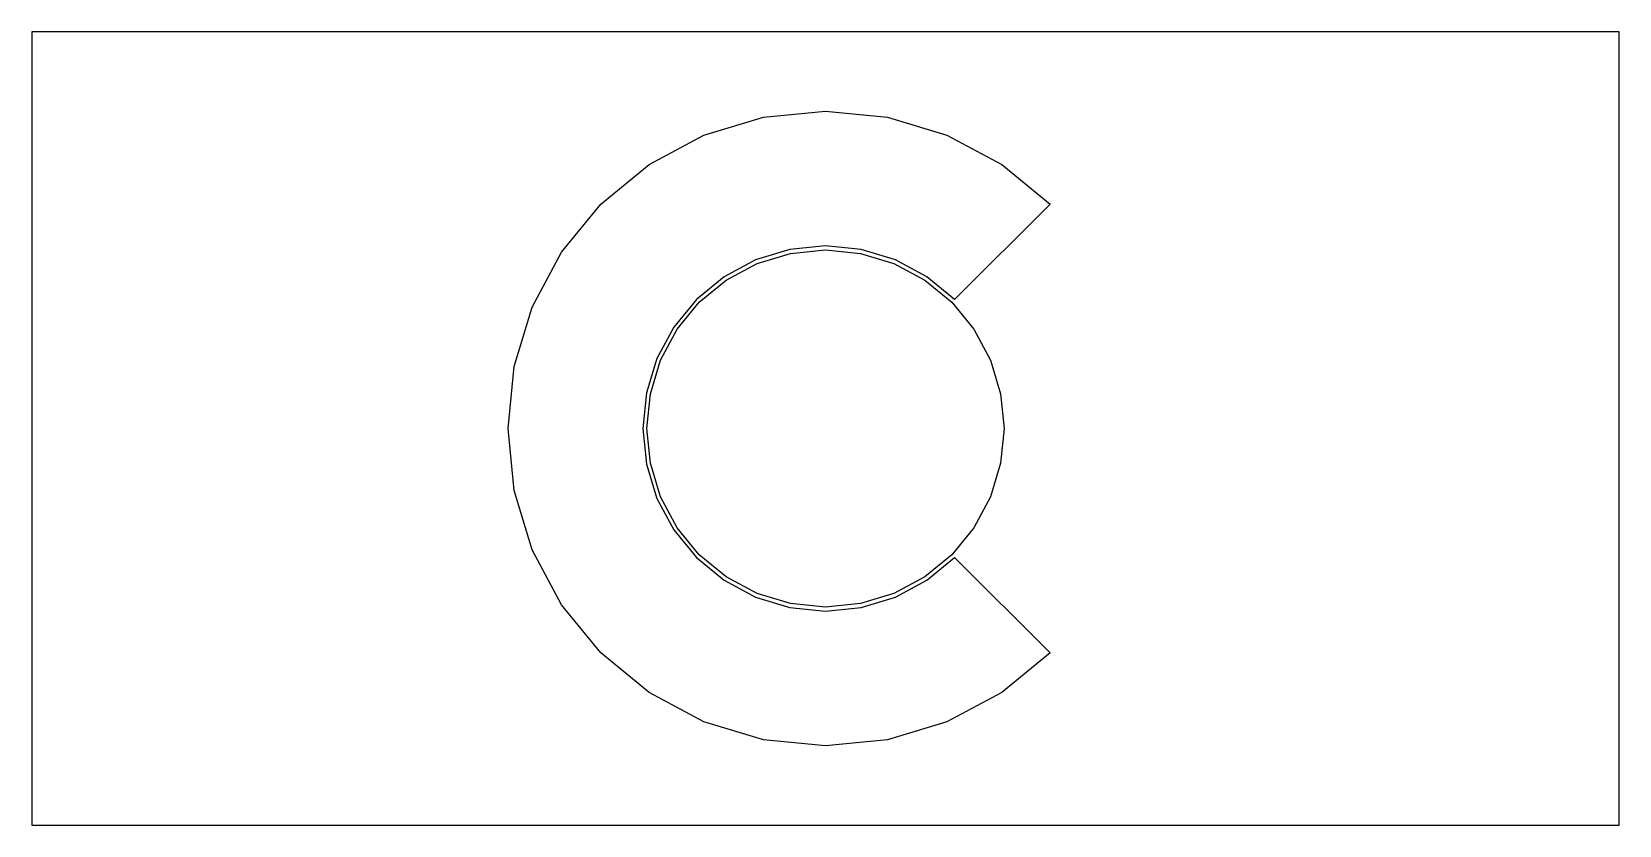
# Model space of a CAD drawing. Header units: metres. Extents: x 0 to 20, y 0 to 10.
import ezdxf

# ---------------------------------------------------------------- set-up
doc = ezdxf.new("R2010")
doc.units = ezdxf.units.M

msp = doc.modelspace()

# ---------------------------------------------------------------- linework, layer by layer
for p, q in [((20, 10), (0, 10)), ((0, 10), (0, 0)), ((20, 0), (20, 10)), ((9.21964, 8.92313), (10, 9)), ((10, 9), (10.7803, 8.92313)), ((8.46925, 8.69551), (9.21964, 8.92313)), ((10.7803, 8.92313), (11.5307, 8.69551)), ((7.77771, 8.32587), (8.46925, 8.69551)), ((11.5307, 8.69551), (12.2223, 8.32587)), ((7.17157, 7.82841), (7.77771, 8.32587)), ((12.2223, 8.32587), (12.8284, 7.82841)), ((6.67412, 7.22227), (7.17157, 7.82841)), ((12.8284, 7.82841), (11.6263, 6.62634)), ((6.30447, 6.53073), (6.67412, 7.22227)), ((9.55128, 7.2558), (9.11983, 7.12491)), ((9.13896, 7.07872), (9.56104, 7.20676)), ((10, 7.29999), (9.55128, 7.2558)), ((9.56104, 7.20676), (10, 7.25)), ((10.4487, 7.2558), (10, 7.29999)), ((10, 7.25), (10.4389, 7.20676)), ((10.4389, 7.20676), (10.861, 7.07872)), ((10.8802, 7.12491), (10.4487, 7.2558)), ((9.11983, 7.12491), (8.72218, 6.91237)), ((8.74995, 6.8708), (9.13896, 7.07872)), ((10.861, 7.07872), (11.25, 6.8708)), ((11.2778, 6.91237), (10.8802, 7.12491)), ((8.72218, 6.91237), (8.37364, 6.62634)), ((8.409, 6.59099), (8.74995, 6.8708)), ((11.25, 6.8708), (11.591, 6.59099)), ((11.6263, 6.62634), (11.2778, 6.91237)), ((8.37364, 6.62634), (8.08762, 6.2778)), ((6.07686, 5.78035), (6.30447, 6.53073)), ((8.12918, 6.25003), (8.409, 6.59099)), ((11.591, 6.59099), (11.8708, 6.25003)), ((8.08762, 6.2778), (7.87508, 5.88016)), ((7.92126, 5.86102), (8.12918, 6.25003)), ((11.8708, 6.25003), (12.0787, 5.86102)), ((7.87508, 5.88016), (7.74419, 5.4487)), ((7.79323, 5.43895), (7.92126, 5.86102)), ((12.0787, 5.86102), (12.2068, 5.43895)), ((6, 5), (6.07686, 5.78035)), ((7.74419, 5.4487), (7.7, 5)), ((7.75, 5), (7.79323, 5.43895)), ((12.2068, 5.43895), (12.25, 5)), ((6.07686, 4.21964), (6, 5)), ((7.7, 5), (7.74419, 4.55128)), ((7.79323, 4.56104), (7.75, 5)), ((12.25, 5), (12.2068, 4.56104)), ((7.74419, 4.55128), (7.87508, 4.11983)), ((7.92126, 4.13896), (7.79323, 4.56104)), ((12.2068, 4.56104), (12.0787, 4.13896)), ((6.30447, 3.46925), (6.07686, 4.21964)), ((7.87508, 4.11983), (8.08762, 3.72218)), ((8.12918, 3.74995), (7.92126, 4.13896)), ((12.0787, 4.13896), (11.8708, 3.74995)), ((8.08762, 3.72218), (8.37364, 3.37364)), ((8.409, 3.409), (8.12918, 3.74995)), ((11.8708, 3.74995), (11.591, 3.409)), ((6.67412, 2.77771), (6.30447, 3.46925)), ((8.74995, 3.12918), (8.409, 3.409)), ((11.591, 3.409), (11.25, 3.12918)), ((8.37364, 3.37364), (8.72218, 3.08762)), ((11.2778, 3.08762), (11.6263, 3.37364)), ((11.6263, 3.37364), (12.8284, 2.17159)), ((8.72218, 3.08762), (9.11983, 2.87508)), ((9.13896, 2.92126), (8.74995, 3.12918)), ((11.25, 3.12918), (10.861, 2.92126)), ((10.8802, 2.87508), (11.2778, 3.08762)), ((9.11983, 2.87508), (9.55128, 2.74419)), ((9.56104, 2.79323), (9.13896, 2.92126)), ((10.861, 2.92126), (10.4389, 2.79323)), ((10.4487, 2.74419), (10.8802, 2.87508)), ((7.17157, 2.17157), (6.67412, 2.77771)), ((9.55128, 2.74419), (10, 2.7)), ((10, 2.75), (9.56104, 2.79323)), ((10.4389, 2.79323), (10, 2.75)), ((10, 2.7), (10.4487, 2.74419)), ((7.77771, 1.67412), (7.17157, 2.17157)), ((12.8284, 2.17159), (12.2223, 1.67412)), ((8.46925, 1.30447), (7.77771, 1.67412)), ((12.2223, 1.67412), (11.5307, 1.30447)), ((9.21964, 1.07686), (8.46925, 1.30447)), ((11.5307, 1.30447), (10.7803, 1.07686)), ((10, 1), (9.21964, 1.07686)), ((10.7803, 1.07686), (10, 1)), ((0, 0), (20, 0))]:
    msp.add_line(p, q)

doc.saveas('drawing.dxf')
